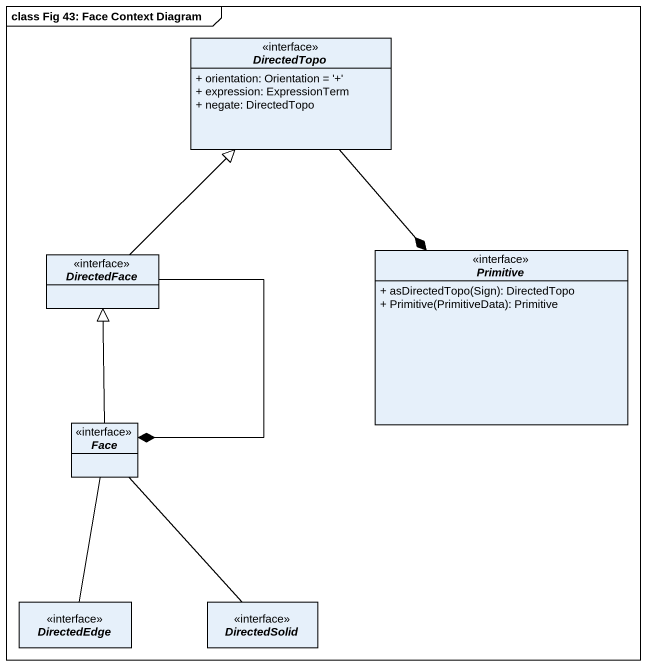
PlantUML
@startuml
mainframe class Fig 43: Face Context Diagram
hide circle
hide empty members
skinparam classAttributeIconSize 0
interface DirectedTopo {
  + orientation: Orientation = '+'
  + expression: ExpressionTerm
  + negate: DirectedTopo
}
interface DirectedFace
interface Primitive {
  + asDirectedTopo(Sign): DirectedTopo
  + Primitive(PrimitiveData): Primitive
}
interface Face
interface DirectedEdge
interface DirectedSolid
DirectedFace -up-|> DirectedTopo
DirectedFace --* Face
Primitive *-up- DirectedTopo
Face -up-|> DirectedFace
Face -- DirectedEdge
Face -- DirectedSolid
@enduml
